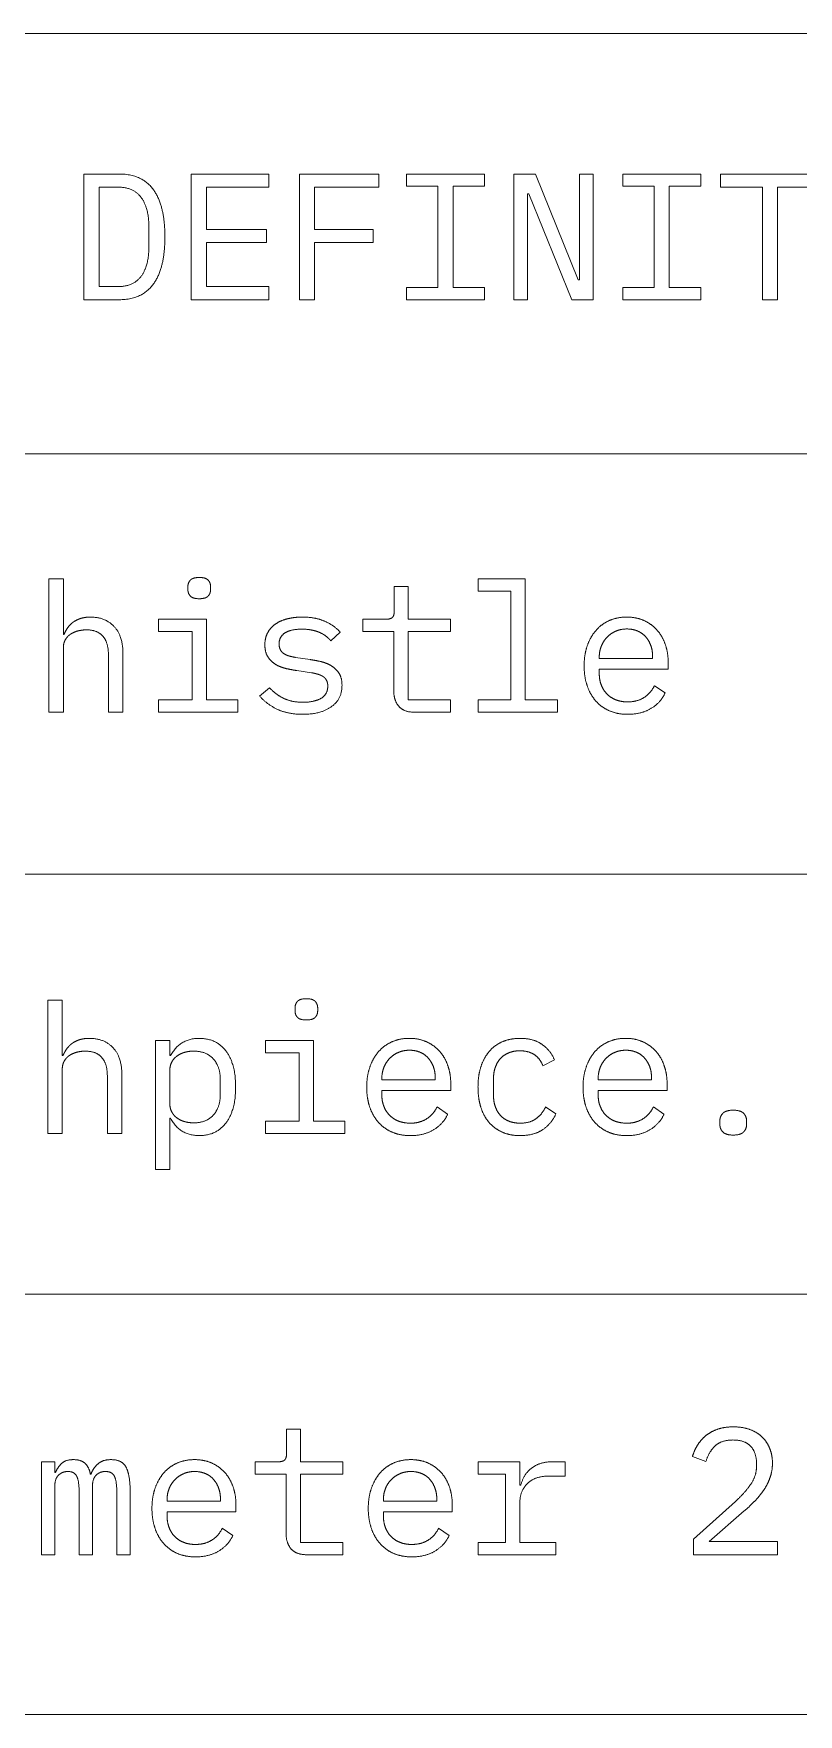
# Model space of a CAD drawing. Header units: millimetres. Extents: x 25 to 584, y 11 to 410.
# Drawn here: x 481.78 to 494.51, y 107.35 to 135.35 of the extents above; entities that cross this region are included whole.
import ezdxf

# ---------------------------------------------------------------- set-up
doc = ezdxf.new("R2010")
doc.units = ezdxf.units.MM
doc.layers.add('dims', color=7, linetype='Continuous', lineweight=5)

msp = doc.modelspace()

# ---------------------------------------------------------------- linework, layer by layer
at = {"layer": 'dims'}
for p, q in [((432.22, 135.35), (566.75, 135.35)), ((482.622, 133.011), (482.622, 130.917)), ((483.207, 133.011), (482.622, 133.011)), ((484.407, 133.011), (484.407, 130.917)), ((485.697, 133.011), (484.407, 133.011)), ((485.697, 132.792), (485.697, 133.011)), ((486.207, 133.011), (486.207, 130.917)), ((487.527, 133.011), (486.207, 133.011)), ((487.527, 132.792), (487.527, 133.011)), ((487.989, 133.011), (487.989, 132.81)), ((489.285, 133.011), (487.989, 133.011)), ((489.285, 132.81), (489.285, 133.011)), ((489.777, 133.011), (489.777, 130.917)), ((490.134, 133.011), (489.777, 133.011)), ((490.848, 131.247), (490.134, 133.011)), ((490.869, 133.011), (490.869, 131.247)), ((491.097, 133.011), (490.869, 133.011)), ((491.097, 130.917), (491.097, 133.011)), ((491.589, 133.011), (491.589, 132.81)), ((492.885, 133.011), (491.589, 133.011)), ((492.885, 132.81), (492.885, 133.011)), ((493.212, 133.011), (493.212, 132.792)), ((494.862, 133.011), (493.212, 133.011)), ((482.874, 132.792), (483.195, 132.792)), ((482.874, 131.136), (482.874, 132.792)), ((484.659, 132.792), (485.697, 132.792)), ((484.659, 132.087), (484.659, 132.792)), ((486.459, 132.792), (487.527, 132.792)), ((486.459, 132.087), (486.459, 132.792)), ((487.989, 132.81), (488.511, 132.81)), ((488.511, 132.81), (488.511, 131.118)), ((488.763, 132.81), (489.285, 132.81)), ((488.763, 131.118), (488.763, 132.81)), ((491.589, 132.81), (492.111, 132.81)), ((492.111, 132.81), (492.111, 131.118)), ((492.363, 132.81), (492.885, 132.81)), ((492.363, 131.118), (492.363, 132.81)), ((493.212, 132.792), (493.911, 132.792)), ((493.911, 132.792), (493.911, 130.917)), ((494.163, 132.792), (494.862, 132.792)), ((494.163, 130.917), (494.163, 132.792)), ((490.005, 132.681), (490.026, 132.681)), ((490.005, 130.917), (490.005, 132.681)), ((490.026, 132.681), (490.74, 130.917)), ((483.702, 132.126), (483.702, 131.802)), ((485.661, 132.087), (484.659, 132.087)), ((485.661, 131.868), (485.661, 132.087)), ((487.437, 132.087), (486.459, 132.087)), ((487.437, 131.868), (487.437, 132.087)), ((484.659, 131.868), (485.661, 131.868)), ((484.659, 131.136), (484.659, 131.868)), ((486.459, 131.868), (487.437, 131.868)), ((486.459, 130.917), (486.459, 131.868)), ((483.195, 131.136), (482.874, 131.136)), ((485.697, 131.136), (484.659, 131.136)), ((485.697, 130.917), (485.697, 131.136)), ((487.989, 131.118), (487.989, 130.917)), ((488.511, 131.118), (487.989, 131.118)), ((489.285, 131.118), (488.763, 131.118)), ((489.285, 130.917), (489.285, 131.118)), ((490.869, 131.247), (490.848, 131.247)), ((491.589, 131.118), (491.589, 130.917)), ((492.111, 131.118), (491.589, 131.118)), ((492.885, 131.118), (492.363, 131.118)), ((492.885, 130.917), (492.885, 131.118)), ((482.622, 130.917), (483.207, 130.917)), ((484.407, 130.917), (485.697, 130.917)), ((486.207, 130.917), (486.459, 130.917)), ((487.989, 130.917), (489.285, 130.917)), ((489.777, 130.917), (490.005, 130.917)), ((490.74, 130.917), (491.097, 130.917)), ((491.589, 130.917), (492.885, 130.917)), ((493.911, 130.917), (494.163, 130.917)), ((432.22, 128.35), (566.75, 128.35)), ((482.039, 126.266), (482.039, 124.046)), ((482.279, 126.266), (482.039, 126.266)), ((482.279, 125.342), (482.279, 126.266)), ((484.351, 126.137), (484.351, 126.089)), ((484.729, 126.089), (484.729, 126.137)), ((487.786, 126.14), (487.786, 125.735)), ((488.017, 126.14), (487.786, 126.14)), ((488.017, 125.594), (488.017, 126.14)), ((489.184, 126.266), (489.184, 126.062)), ((489.964, 126.266), (489.184, 126.266)), ((489.184, 126.062), (489.724, 126.062)), ((489.724, 126.062), (489.724, 124.25)), ((489.964, 124.25), (489.964, 126.266)), ((483.862, 125.594), (483.862, 125.39)), ((484.66, 125.594), (483.862, 125.594)), ((484.66, 124.25), (484.66, 125.594)), ((487.261, 125.594), (487.261, 125.39)), ((487.645, 125.594), (487.261, 125.594)), ((488.722, 125.594), (488.017, 125.594)), ((488.722, 125.39), (488.722, 125.594)), ((482.29, 125.342), (482.279, 125.342)), ((483.862, 125.39), (484.42, 125.39)), ((484.42, 125.39), (484.42, 124.25)), ((486.73, 125.234), (486.886, 125.381)), ((487.261, 125.39), (487.777, 125.39)), ((487.777, 125.39), (487.777, 124.4)), ((488.017, 125.39), (488.722, 125.39)), ((488.017, 124.25), (488.017, 125.39)), ((482.279, 124.046), (482.279, 125.12)), ((483.029, 124.997), (483.029, 124.046)), ((483.269, 124.046), (483.269, 125.039)), ((486.385, 124.922), (486.142, 124.958)), ((491.197, 124.94), (491.197, 124.961)), ((492.085, 124.94), (491.197, 124.94)), ((492.085, 124.973), (492.085, 124.94)), ((486.164, 124.739), (486.406, 124.703)), ((491.197, 124.76), (492.344, 124.76)), ((491.197, 124.688), (491.197, 124.76)), ((492.344, 124.76), (492.344, 124.874)), ((485.707, 124.454), (485.545, 124.313)), ((492.292, 124.367), (492.115, 124.487)), ((482.039, 124.046), (482.279, 124.046)), ((483.029, 124.046), (483.269, 124.046)), ((483.862, 124.25), (483.862, 124.046)), ((484.42, 124.25), (483.862, 124.25)), ((483.862, 124.046), (485.182, 124.046)), ((485.182, 124.25), (484.66, 124.25)), ((485.182, 124.046), (485.182, 124.25)), ((488.722, 124.25), (488.017, 124.25)), ((488.119, 124.046), (488.722, 124.046)), ((488.722, 124.046), (488.722, 124.25)), ((489.184, 124.25), (489.184, 124.046)), ((489.724, 124.25), (489.184, 124.25)), ((489.184, 124.046), (490.504, 124.046)), ((490.504, 124.25), (489.964, 124.25)), ((490.504, 124.046), (490.504, 124.25)), ((432.22, 121.35), (566.75, 121.35)), ((482.021, 119.248), (482.021, 117.028)), ((482.261, 119.248), (482.021, 119.248)), ((482.261, 118.324), (482.261, 119.248)), ((486.134, 119.119), (486.134, 119.071)), ((486.511, 119.071), (486.511, 119.119)), ((483.811, 118.576), (483.811, 116.428)), ((484.051, 118.576), (483.811, 118.576)), ((484.051, 118.324), (484.051, 118.576)), ((485.644, 118.576), (485.644, 118.372)), ((486.442, 118.576), (485.644, 118.576)), ((486.442, 117.232), (486.442, 118.576)), ((482.272, 118.324), (482.261, 118.324)), ((484.064, 118.324), (484.051, 118.324)), ((485.644, 118.372), (486.202, 118.372)), ((486.202, 118.372), (486.202, 117.232)), ((490.259, 118.153), (490.451, 118.255)), ((482.261, 117.028), (482.261, 118.102)), ((483.011, 117.979), (483.011, 117.028)), ((483.251, 117.028), (483.251, 118.021)), ((484.051, 117.523), (484.051, 118.081)), ((484.889, 117.934), (484.889, 117.67)), ((487.579, 117.922), (487.579, 117.943)), ((488.467, 117.922), (487.579, 117.922)), ((488.467, 117.955), (488.467, 117.922)), ((489.436, 117.67), (489.436, 117.934)), ((491.179, 117.922), (491.179, 117.943)), ((492.067, 117.922), (491.179, 117.922)), ((492.067, 117.955), (492.067, 117.922)), ((487.579, 117.742), (488.726, 117.742)), ((487.579, 117.67), (487.579, 117.742)), ((488.726, 117.742), (488.726, 117.856)), ((491.179, 117.742), (492.326, 117.742)), ((491.179, 117.67), (491.179, 117.742)), ((492.326, 117.742), (492.326, 117.856)), ((488.674, 117.349), (488.497, 117.469)), ((490.474, 117.352), (490.304, 117.469)), ((492.274, 117.349), (492.097, 117.469)), ((484.051, 117.28), (484.064, 117.28)), ((484.051, 116.428), (484.051, 117.28)), ((485.644, 117.232), (485.644, 117.028)), ((486.202, 117.232), (485.644, 117.232)), ((486.964, 117.232), (486.442, 117.232)), ((486.964, 117.028), (486.964, 117.232)), ((493.204, 117.235), (493.204, 117.181)), ((493.649, 117.181), (493.649, 117.235)), ((482.021, 117.028), (482.261, 117.028)), ((483.011, 117.028), (483.251, 117.028)), ((485.644, 117.028), (486.964, 117.028)), ((483.811, 116.428), (484.051, 116.428)), ((432.22, 114.35), (566.75, 114.35)), ((485.994, 112.104), (485.994, 111.699)), ((486.225, 112.104), (485.994, 112.104)), ((486.225, 111.558), (486.225, 112.104)), ((481.914, 111.558), (481.914, 110.01)), ((482.136, 111.558), (481.914, 111.558)), ((482.136, 111.378), (482.136, 111.558)), ((485.469, 111.558), (485.469, 111.354)), ((485.853, 111.558), (485.469, 111.558)), ((486.93, 111.558), (486.225, 111.558)), ((486.93, 111.354), (486.93, 111.558)), ((489.183, 111.558), (489.183, 111.354)), ((489.876, 111.558), (489.183, 111.558)), ((489.876, 111.168), (489.876, 111.558)), ((490.629, 111.558), (490.413, 111.558)), ((490.629, 111.318), (490.629, 111.558)), ((492.747, 111.648), (492.972, 111.564)), ((493.815, 111.525), (493.815, 111.489)), ((482.148, 111.378), (482.136, 111.378)), ((482.736, 111.351), (482.727, 111.351)), ((485.469, 111.354), (485.985, 111.354)), ((485.985, 111.354), (485.985, 110.364)), ((486.225, 111.354), (486.93, 111.354)), ((486.225, 110.214), (486.225, 111.354)), ((489.183, 111.354), (489.636, 111.354)), ((489.636, 111.354), (489.636, 110.214)), ((489.891, 111.168), (489.876, 111.168)), ((490.338, 111.318), (490.629, 111.318)), ((482.136, 110.01), (482.136, 111.147)), ((482.541, 111.045), (482.541, 110.01)), ((482.763, 110.01), (482.763, 111.147)), ((483.168, 111.045), (483.168, 110.01)), ((483.39, 110.01), (483.39, 111.084)), ((484.005, 110.904), (484.005, 110.925)), ((484.893, 110.904), (484.005, 110.904)), ((484.893, 110.937), (484.893, 110.904)), ((487.605, 110.904), (487.605, 110.925)), ((488.493, 110.904), (487.605, 110.904)), ((488.493, 110.937), (488.493, 110.904)), ((489.876, 110.214), (489.876, 110.883)), ((493.464, 110.898), (492.765, 110.268)), ((484.005, 110.724), (485.151, 110.724)), ((484.005, 110.652), (484.005, 110.724)), ((485.151, 110.724), (485.151, 110.838)), ((487.605, 110.724), (488.751, 110.724)), ((487.605, 110.652), (487.605, 110.724)), ((488.751, 110.724), (488.751, 110.838)), ((493.026, 110.229), (493.611, 110.739)), ((485.1, 110.331), (484.923, 110.451)), ((488.7, 110.331), (488.523, 110.451)), ((486.93, 110.214), (486.225, 110.214)), ((486.93, 110.01), (486.93, 110.214)), ((489.183, 110.214), (489.183, 110.01)), ((489.636, 110.214), (489.183, 110.214)), ((490.476, 110.214), (489.876, 110.214)), ((490.476, 110.01), (490.476, 110.214)), ((492.765, 110.268), (492.765, 110.01)), ((494.163, 110.229), (493.026, 110.229)), ((494.163, 110.01), (494.163, 110.229)), ((481.914, 110.01), (482.136, 110.01)), ((482.541, 110.01), (482.763, 110.01)), ((483.168, 110.01), (483.39, 110.01)), ((486.327, 110.01), (486.93, 110.01)), ((489.183, 110.01), (490.476, 110.01)), ((492.765, 110.01), (494.163, 110.01)), ((432.22, 107.35), (566.75, 107.35))]:
    msp.add_line(p, q, dxfattribs=at)
for points in [[(483.207, 133.011), (483.591, 133.011), (483.78, 132.747)], [(483.575, 132.618), (483.447, 132.792), (483.195, 132.792)], [(483.78, 132.747), (483.969, 132.483), (483.969, 131.964)], [(483.702, 132.126), (483.702, 132.444), (483.575, 132.618)], [(483.969, 131.964), (483.969, 131.445), (483.78, 131.181)], [(483.575, 131.31), (483.702, 131.484), (483.702, 131.802)], [(483.195, 131.136), (483.447, 131.136), (483.575, 131.31)], [(483.78, 131.181), (483.591, 130.917), (483.207, 130.917)], [(484.393, 126.246), (484.435, 126.29), (484.54, 126.29)], [(484.54, 126.29), (484.645, 126.29), (484.687, 126.246)], [(484.351, 126.137), (484.351, 126.203), (484.393, 126.246)], [(484.393, 125.979), (484.351, 126.023), (484.351, 126.089)], [(484.687, 126.246), (484.729, 126.203), (484.729, 126.137)], [(484.729, 126.089), (484.729, 126.023), (484.687, 125.979)], [(484.54, 125.936), (484.435, 125.936), (484.393, 125.979)], [(484.687, 125.979), (484.645, 125.936), (484.54, 125.936)], [(487.755, 125.625), (487.786, 125.657), (487.786, 125.735)], [(482.29, 125.342), (482.314, 125.399), (482.35, 125.451)], [(482.35, 125.451), (482.386, 125.504), (482.439, 125.543)], [(482.439, 125.543), (482.491, 125.582), (482.563, 125.606)], [(482.563, 125.606), (482.635, 125.63), (482.731, 125.63)], [(482.731, 125.63), (482.974, 125.63), (483.121, 125.475)], [(483.121, 125.475), (483.269, 125.321), (483.269, 125.039)], [(485.679, 125.37), (485.725, 125.456), (485.809, 125.514)], [(485.809, 125.514), (485.894, 125.573), (486.007, 125.601)], [(486.007, 125.601), (486.121, 125.63), (486.256, 125.63)], [(486.256, 125.63), (486.466, 125.63), (486.621, 125.564)], [(486.621, 125.564), (486.775, 125.498), (486.886, 125.381)], [(487.645, 125.594), (487.724, 125.594), (487.755, 125.625)], [(491.143, 125.409), (491.236, 125.516), (491.367, 125.573)], [(491.367, 125.573), (491.497, 125.63), (491.656, 125.63)], [(491.656, 125.63), (491.812, 125.63), (491.94, 125.573)], [(491.94, 125.573), (492.067, 125.516), (492.157, 125.415)], [(482.311, 125.252), (482.279, 125.195), (482.279, 125.12)], [(482.398, 125.345), (482.344, 125.309), (482.311, 125.252)], [(482.521, 125.399), (482.452, 125.381), (482.398, 125.345)], [(482.662, 125.417), (482.59, 125.417), (482.521, 125.399)], [(482.935, 125.313), (482.842, 125.417), (482.662, 125.417)], [(483.029, 124.997), (483.029, 125.21), (482.935, 125.313)], [(485.632, 125.168), (485.632, 125.285), (485.679, 125.37)], [(485.685, 124.964), (485.632, 125.042), (485.632, 125.168)], [(485.967, 125.366), (485.869, 125.303), (485.869, 125.183)], [(485.869, 125.183), (485.869, 125.123), (485.892, 125.082)], [(486.247, 125.429), (486.064, 125.429), (485.967, 125.366)], [(486.427, 125.411), (486.349, 125.429), (486.247, 125.429)], [(486.564, 125.364), (486.505, 125.393), (486.427, 125.411)], [(486.663, 125.301), (486.622, 125.336), (486.564, 125.364)], [(486.73, 125.234), (486.704, 125.267), (486.663, 125.301)], [(490.998, 125.153), (491.05, 125.303), (491.143, 125.409)], [(491.328, 125.297), (491.266, 125.234), (491.232, 125.148)], [(491.473, 125.396), (491.389, 125.36), (491.328, 125.297)], [(491.656, 125.432), (491.557, 125.432), (491.473, 125.396)], [(491.832, 125.399), (491.752, 125.432), (491.656, 125.432)], [(491.967, 125.304), (491.911, 125.366), (491.832, 125.399)], [(492.054, 125.159), (492.022, 125.243), (491.967, 125.304)], [(492.157, 125.415), (492.247, 125.315), (492.295, 125.177)], [(492.295, 125.177), (492.344, 125.039), (492.344, 124.874)], [(485.815, 124.839), (485.737, 124.886), (485.685, 124.964)], [(485.892, 125.082), (485.914, 125.042), (485.953, 125.018)], [(485.953, 125.018), (485.992, 124.994), (486.042, 124.98)], [(486.042, 124.98), (486.091, 124.967), (486.142, 124.958)], [(486.385, 124.922), (486.469, 124.91), (486.562, 124.889)], [(486.562, 124.889), (486.655, 124.868), (486.733, 124.821)], [(490.945, 124.817), (490.945, 125.003), (490.998, 125.153)], [(491.232, 125.148), (491.197, 125.063), (491.197, 124.961)], [(492.085, 124.973), (492.085, 125.075), (492.054, 125.159)], [(485.988, 124.772), (485.894, 124.793), (485.815, 124.839)], [(486.164, 124.739), (486.082, 124.751), (485.988, 124.772)], [(486.508, 124.68), (486.46, 124.694), (486.406, 124.703)], [(486.595, 124.643), (486.556, 124.667), (486.508, 124.68)], [(486.657, 124.578), (486.634, 124.619), (486.595, 124.643)], [(486.733, 124.821), (486.811, 124.775), (486.864, 124.697)], [(486.864, 124.697), (486.916, 124.619), (486.916, 124.493)], [(490.996, 124.485), (490.945, 124.634), (490.945, 124.817)], [(491.197, 124.688), (491.197, 124.586), (491.23, 124.499)], [(485.707, 124.454), (485.819, 124.337), (485.95, 124.274)], [(486.564, 124.275), (486.679, 124.34), (486.679, 124.478)], [(486.679, 124.478), (486.679, 124.538), (486.657, 124.578)], [(486.916, 124.493), (486.916, 124.262), (486.738, 124.136)], [(487.86, 124.145), (487.777, 124.244), (487.777, 124.4)], [(491.142, 124.23), (491.047, 124.337), (490.996, 124.485)], [(491.23, 124.499), (491.264, 124.412), (491.325, 124.349)], [(491.325, 124.349), (491.386, 124.286), (491.475, 124.251)], [(491.941, 124.289), (492.055, 124.361), (492.115, 124.487)], [(492.292, 124.367), (492.224, 124.211), (492.063, 124.11)], [(485.844, 124.092), (485.669, 124.175), (485.545, 124.313)], [(486.262, 124.01), (486.019, 124.01), (485.844, 124.092)], [(485.95, 124.274), (486.082, 124.211), (486.269, 124.211)], [(486.738, 124.136), (486.559, 124.01), (486.262, 124.01)], [(486.269, 124.211), (486.449, 124.211), (486.564, 124.275)], [(488.119, 124.046), (487.942, 124.046), (487.86, 124.145)], [(491.37, 124.067), (491.236, 124.124), (491.142, 124.23)], [(491.671, 124.01), (491.504, 124.01), (491.37, 124.067)], [(491.475, 124.251), (491.564, 124.217), (491.671, 124.217)], [(491.671, 124.217), (491.827, 124.217), (491.941, 124.289)], [(492.063, 124.11), (491.902, 124.01), (491.671, 124.01)], [(486.134, 119.119), (486.134, 119.185), (486.175, 119.229)], [(486.175, 118.961), (486.134, 119.005), (486.134, 119.071)], [(486.175, 119.229), (486.217, 119.272), (486.322, 119.272)], [(486.322, 119.272), (486.427, 119.272), (486.469, 119.229)], [(486.469, 119.229), (486.511, 119.185), (486.511, 119.119)], [(486.511, 119.071), (486.511, 119.005), (486.469, 118.961)], [(486.322, 118.918), (486.217, 118.918), (486.175, 118.961)], [(486.469, 118.961), (486.427, 118.918), (486.322, 118.918)], [(482.332, 118.433), (482.369, 118.486), (482.421, 118.525)], [(482.421, 118.525), (482.474, 118.564), (482.545, 118.588)], [(482.545, 118.588), (482.617, 118.612), (482.714, 118.612)], [(482.714, 118.612), (482.956, 118.612), (483.104, 118.457)], [(483.104, 118.457), (483.251, 118.303), (483.251, 118.021)], [(484.064, 118.324), (484.214, 118.612), (484.54, 118.612)], [(484.54, 118.612), (484.826, 118.612), (484.986, 118.399)], [(487.525, 118.391), (487.619, 118.498), (487.749, 118.555)], [(487.749, 118.555), (487.879, 118.612), (488.039, 118.612)], [(488.039, 118.612), (488.194, 118.612), (488.322, 118.555)], [(488.322, 118.555), (488.449, 118.498), (488.539, 118.397)], [(489.364, 118.391), (489.454, 118.498), (489.583, 118.555)], [(489.583, 118.555), (489.712, 118.612), (489.877, 118.612)], [(489.877, 118.612), (490.102, 118.612), (490.243, 118.513)], [(490.243, 118.513), (490.384, 118.414), (490.451, 118.255)], [(491.125, 118.391), (491.219, 118.498), (491.349, 118.555)], [(491.349, 118.555), (491.479, 118.612), (491.639, 118.612)], [(491.639, 118.612), (491.794, 118.612), (491.922, 118.555)], [(491.922, 118.555), (492.049, 118.498), (492.139, 118.397)], [(482.294, 118.234), (482.261, 118.177), (482.261, 118.102)], [(482.272, 118.324), (482.296, 118.381), (482.332, 118.433)], [(482.38, 118.327), (482.326, 118.291), (482.294, 118.234)], [(482.503, 118.381), (482.434, 118.363), (482.38, 118.327)], [(482.644, 118.399), (482.572, 118.399), (482.503, 118.381)], [(482.917, 118.295), (482.824, 118.399), (482.644, 118.399)], [(483.011, 117.979), (483.011, 118.192), (482.917, 118.295)], [(484.083, 118.217), (484.051, 118.159), (484.051, 118.081)], [(484.168, 118.316), (484.114, 118.276), (484.083, 118.217)], [(484.294, 118.378), (484.222, 118.357), (484.168, 118.316)], [(484.447, 118.399), (484.366, 118.399), (484.294, 118.378)], [(484.773, 118.271), (484.657, 118.399), (484.447, 118.399)], [(484.889, 117.934), (484.889, 118.144), (484.773, 118.271)], [(484.986, 118.399), (485.146, 118.186), (485.146, 117.802)], [(487.38, 118.135), (487.432, 118.285), (487.525, 118.391)], [(487.71, 118.279), (487.649, 118.216), (487.614, 118.13)], [(487.855, 118.378), (487.771, 118.342), (487.71, 118.279)], [(488.039, 118.414), (487.939, 118.414), (487.855, 118.378)], [(488.214, 118.381), (488.134, 118.414), (488.039, 118.414)], [(488.349, 118.286), (488.294, 118.348), (488.214, 118.381)], [(488.436, 118.141), (488.404, 118.225), (488.349, 118.286)], [(488.539, 118.397), (488.629, 118.297), (488.677, 118.159)], [(489.226, 118.135), (489.274, 118.285), (489.364, 118.391)], [(489.55, 118.273), (489.494, 118.21), (489.465, 118.123)], [(489.69, 118.37), (489.607, 118.336), (489.55, 118.273)], [(489.877, 118.405), (489.772, 118.405), (489.69, 118.37)], [(490.119, 118.339), (490.021, 118.405), (489.877, 118.405)], [(490.259, 118.153), (490.216, 118.273), (490.119, 118.339)], [(490.98, 118.135), (491.032, 118.285), (491.125, 118.391)], [(491.31, 118.279), (491.249, 118.216), (491.214, 118.13)], [(491.455, 118.378), (491.371, 118.342), (491.31, 118.279)], [(491.639, 118.414), (491.539, 118.414), (491.455, 118.378)], [(491.814, 118.381), (491.734, 118.414), (491.639, 118.414)], [(491.949, 118.286), (491.894, 118.348), (491.814, 118.381)], [(492.036, 118.141), (492.004, 118.225), (491.949, 118.286)], [(492.139, 118.397), (492.229, 118.297), (492.277, 118.159)], [(487.327, 117.799), (487.327, 117.985), (487.38, 118.135)], [(487.614, 118.13), (487.579, 118.045), (487.579, 117.943)], [(488.467, 117.955), (488.467, 118.057), (488.436, 118.141)], [(488.677, 118.159), (488.726, 118.021), (488.726, 117.856)], [(489.179, 117.802), (489.179, 117.985), (489.226, 118.135)], [(489.465, 118.123), (489.436, 118.036), (489.436, 117.934)], [(490.927, 117.799), (490.927, 117.985), (490.98, 118.135)], [(491.214, 118.13), (491.179, 118.045), (491.179, 117.943)], [(492.067, 117.955), (492.067, 118.057), (492.036, 118.141)], [(492.277, 118.159), (492.326, 118.021), (492.326, 117.856)], [(484.773, 117.332), (484.889, 117.46), (484.889, 117.67)], [(485.146, 117.802), (485.146, 117.418), (484.986, 117.205)], [(487.378, 117.467), (487.327, 117.616), (487.327, 117.799)], [(487.579, 117.67), (487.579, 117.568), (487.612, 117.481)], [(489.225, 117.469), (489.179, 117.619), (489.179, 117.802)], [(489.436, 117.67), (489.436, 117.568), (489.465, 117.481)], [(490.978, 117.467), (490.927, 117.616), (490.927, 117.799)], [(491.179, 117.67), (491.179, 117.568), (491.212, 117.481)], [(484.051, 117.523), (484.051, 117.445), (484.083, 117.386)], [(484.083, 117.386), (484.114, 117.328), (484.168, 117.287)], [(484.447, 117.205), (484.657, 117.205), (484.773, 117.332)], [(487.524, 117.212), (487.429, 117.319), (487.378, 117.467)], [(487.612, 117.481), (487.645, 117.394), (487.707, 117.331)], [(487.707, 117.331), (487.769, 117.268), (487.857, 117.233)], [(488.323, 117.271), (488.437, 117.343), (488.497, 117.469)], [(488.674, 117.349), (488.606, 117.193), (488.445, 117.092)], [(489.361, 117.214), (489.271, 117.319), (489.225, 117.469)], [(489.465, 117.481), (489.494, 117.394), (489.55, 117.331)], [(489.55, 117.331), (489.607, 117.268), (489.691, 117.233)], [(490.141, 117.271), (490.243, 117.343), (490.304, 117.469)], [(490.474, 117.352), (490.406, 117.196), (490.26, 117.094)], [(491.124, 117.212), (491.029, 117.319), (490.978, 117.467)], [(491.212, 117.481), (491.246, 117.394), (491.307, 117.331)], [(491.307, 117.331), (491.369, 117.268), (491.457, 117.233)], [(491.923, 117.271), (492.037, 117.343), (492.097, 117.469)], [(492.274, 117.349), (492.206, 117.193), (492.045, 117.092)], [(493.204, 117.235), (493.204, 117.313), (493.254, 117.364)], [(493.254, 117.364), (493.304, 117.415), (493.426, 117.415)], [(493.426, 117.415), (493.549, 117.415), (493.599, 117.364)], [(493.599, 117.364), (493.649, 117.313), (493.649, 117.235)], [(484.54, 116.992), (484.214, 116.992), (484.064, 117.28)], [(484.168, 117.287), (484.222, 117.247), (484.294, 117.226)], [(484.294, 117.226), (484.366, 117.205), (484.447, 117.205)], [(484.986, 117.205), (484.826, 116.992), (484.54, 116.992)], [(487.752, 117.049), (487.619, 117.106), (487.524, 117.212)], [(488.054, 116.992), (487.886, 116.992), (487.752, 117.049)], [(487.857, 117.233), (487.946, 117.199), (488.054, 117.199)], [(488.054, 117.199), (488.209, 117.199), (488.323, 117.271)], [(488.445, 117.092), (488.284, 116.992), (488.054, 116.992)], [(489.582, 117.05), (489.451, 117.109), (489.361, 117.214)], [(489.881, 116.992), (489.712, 116.992), (489.582, 117.05)], [(489.691, 117.233), (489.776, 117.199), (489.884, 117.199)], [(490.26, 117.094), (490.114, 116.992), (489.881, 116.992)], [(489.884, 117.199), (490.039, 117.199), (490.141, 117.271)], [(491.352, 117.049), (491.219, 117.106), (491.124, 117.212)], [(491.654, 116.992), (491.486, 116.992), (491.352, 117.049)], [(491.457, 117.233), (491.546, 117.199), (491.654, 117.199)], [(491.654, 117.199), (491.809, 117.199), (491.923, 117.271)], [(492.045, 117.092), (491.884, 116.992), (491.654, 116.992)], [(493.254, 117.052), (493.204, 117.103), (493.204, 117.181)], [(493.426, 117.001), (493.304, 117.001), (493.254, 117.052)], [(493.599, 117.052), (493.549, 117.001), (493.426, 117.001)], [(493.649, 117.181), (493.649, 117.103), (493.599, 117.052)], [(492.963, 111.987), (493.044, 112.056), (493.159, 112.098)], [(493.159, 112.098), (493.275, 112.14), (493.428, 112.14)], [(493.428, 112.14), (493.584, 112.14), (493.705, 112.095)], [(493.705, 112.095), (493.827, 112.05), (493.909, 111.969)], [(492.747, 111.648), (492.777, 111.741), (492.829, 111.829)], [(492.829, 111.829), (492.882, 111.918), (492.963, 111.987)], [(493.126, 111.823), (493.023, 111.726), (492.972, 111.564)], [(493.422, 111.921), (493.23, 111.921), (493.126, 111.823)], [(493.716, 111.818), (493.617, 111.921), (493.422, 111.921)], [(493.815, 111.525), (493.815, 111.714), (493.716, 111.818)], [(493.909, 111.969), (493.992, 111.888), (494.035, 111.777)], [(494.035, 111.777), (494.079, 111.666), (494.079, 111.534)], [(482.148, 111.378), (482.184, 111.468), (482.25, 111.531)], [(482.25, 111.531), (482.316, 111.594), (482.445, 111.594)], [(482.445, 111.594), (482.58, 111.594), (482.646, 111.527)], [(482.646, 111.527), (482.712, 111.459), (482.727, 111.351)], [(482.736, 111.351), (482.778, 111.456), (482.856, 111.525)], [(482.856, 111.525), (482.934, 111.594), (483.072, 111.594)], [(483.072, 111.594), (483.261, 111.594), (483.325, 111.462)], [(483.325, 111.462), (483.39, 111.33), (483.39, 111.084)], [(483.951, 111.374), (484.044, 111.48), (484.174, 111.537)], [(484.174, 111.537), (484.305, 111.594), (484.464, 111.594)], [(484.464, 111.594), (484.62, 111.594), (484.747, 111.537)], [(484.747, 111.537), (484.875, 111.48), (484.965, 111.38)], [(485.853, 111.558), (485.931, 111.558), (485.962, 111.589)], [(485.962, 111.589), (485.994, 111.621), (485.994, 111.699)], [(487.551, 111.374), (487.644, 111.48), (487.774, 111.537)], [(487.774, 111.537), (487.905, 111.594), (488.064, 111.594)], [(488.064, 111.594), (488.22, 111.594), (488.347, 111.537)], [(488.347, 111.537), (488.475, 111.48), (488.565, 111.38)], [(489.891, 111.168), (489.939, 111.351), (490.072, 111.454)], [(490.072, 111.454), (490.206, 111.558), (490.413, 111.558)], [(493.716, 111.181), (493.815, 111.327), (493.815, 111.489)], [(494.079, 111.534), (494.079, 111.414), (494.044, 111.309)], [(482.197, 111.334), (482.136, 111.273), (482.136, 111.147)], [(482.355, 111.396), (482.259, 111.396), (482.197, 111.334)], [(482.5, 111.319), (482.46, 111.396), (482.355, 111.396)], [(482.541, 111.045), (482.541, 111.243), (482.5, 111.319)], [(482.823, 111.334), (482.763, 111.273), (482.763, 111.147)], [(482.979, 111.396), (482.883, 111.396), (482.823, 111.334)], [(483.127, 111.319), (483.087, 111.396), (482.979, 111.396)], [(483.168, 111.045), (483.168, 111.243), (483.127, 111.319)], [(483.805, 111.117), (483.858, 111.267), (483.951, 111.374)], [(484.135, 111.261), (484.074, 111.198), (484.039, 111.113)], [(484.281, 111.36), (484.197, 111.324), (484.135, 111.261)], [(484.464, 111.396), (484.365, 111.396), (484.281, 111.36)], [(484.639, 111.363), (484.56, 111.396), (484.464, 111.396)], [(484.774, 111.269), (484.719, 111.33), (484.639, 111.363)], [(484.861, 111.123), (484.83, 111.207), (484.774, 111.269)], [(484.965, 111.38), (485.055, 111.279), (485.103, 111.141)], [(487.405, 111.117), (487.458, 111.267), (487.551, 111.374)], [(487.735, 111.261), (487.674, 111.198), (487.639, 111.113)], [(487.881, 111.36), (487.797, 111.324), (487.735, 111.261)], [(488.064, 111.396), (487.965, 111.396), (487.881, 111.36)], [(488.239, 111.363), (488.16, 111.396), (488.064, 111.396)], [(488.374, 111.269), (488.319, 111.33), (488.239, 111.363)], [(488.461, 111.123), (488.43, 111.207), (488.374, 111.269)], [(488.565, 111.38), (488.655, 111.279), (488.703, 111.141)], [(490.004, 111.198), (489.876, 111.078), (489.876, 110.883)], [(490.338, 111.318), (490.131, 111.318), (490.004, 111.198)], [(493.464, 110.898), (493.617, 111.036), (493.716, 111.181)], [(494.044, 111.309), (494.01, 111.204), (493.948, 111.108)], [(483.753, 110.781), (483.753, 110.967), (483.805, 111.117)], [(484.039, 111.113), (484.005, 111.027), (484.005, 110.925)], [(484.893, 110.937), (484.893, 111.039), (484.861, 111.123)], [(485.103, 111.141), (485.151, 111.003), (485.151, 110.838)], [(487.353, 110.781), (487.353, 110.967), (487.405, 111.117)], [(487.639, 111.113), (487.605, 111.027), (487.605, 110.925)], [(488.493, 110.937), (488.493, 111.039), (488.461, 111.123)], [(488.703, 111.141), (488.751, 111.003), (488.751, 110.838)], [(493.801, 110.921), (493.716, 110.829), (493.611, 110.739)], [(493.948, 111.108), (493.887, 111.012), (493.801, 110.921)], [(483.804, 110.449), (483.753, 110.598), (483.753, 110.781)], [(484.005, 110.652), (484.005, 110.55), (484.038, 110.463)], [(487.404, 110.449), (487.353, 110.598), (487.353, 110.781)], [(487.605, 110.652), (487.605, 110.55), (487.638, 110.463)], [(483.949, 110.194), (483.855, 110.301), (483.804, 110.449)], [(484.038, 110.463), (484.071, 110.376), (484.132, 110.313)], [(484.749, 110.253), (484.863, 110.325), (484.923, 110.451)], [(485.1, 110.331), (485.031, 110.175), (484.87, 110.075)], [(486.067, 110.109), (485.985, 110.208), (485.985, 110.364)], [(487.549, 110.194), (487.455, 110.301), (487.404, 110.449)], [(487.638, 110.463), (487.671, 110.376), (487.732, 110.313)], [(488.349, 110.253), (488.463, 110.325), (488.523, 110.451)], [(488.7, 110.331), (488.631, 110.175), (488.47, 110.075)], [(484.177, 110.031), (484.044, 110.088), (483.949, 110.194)], [(484.132, 110.313), (484.194, 110.25), (484.282, 110.215)], [(484.282, 110.215), (484.371, 110.181), (484.479, 110.181)], [(484.479, 110.181), (484.635, 110.181), (484.749, 110.253)], [(484.87, 110.075), (484.71, 109.974), (484.479, 109.974)], [(486.327, 110.01), (486.15, 110.01), (486.067, 110.109)], [(487.777, 110.031), (487.644, 110.088), (487.549, 110.194)], [(487.732, 110.313), (487.794, 110.25), (487.882, 110.215)], [(487.882, 110.215), (487.971, 110.181), (488.079, 110.181)], [(488.079, 110.181), (488.235, 110.181), (488.349, 110.253)], [(488.47, 110.075), (488.31, 109.974), (488.079, 109.974)], [(484.479, 109.974), (484.311, 109.974), (484.177, 110.031)], [(488.079, 109.974), (487.911, 109.974), (487.777, 110.031)]]:
    msp.add_open_spline(points, degree=2, dxfattribs=at)

doc.saveas('drawing.dxf')
